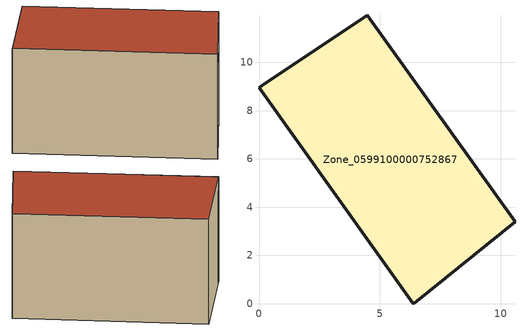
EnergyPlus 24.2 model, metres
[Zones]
Zone_0599100000752867
 floor ground (C_G): 0.12,9.03 4.48,11.94 10.6,3.39 6.53,0.1 6.39,0 0,8.94 z0
 wall outside (C_F): 4.48,11.94 0.12,9.03 0,8.94 6.39,0 6.53,0.1 10.6,3.39 4.48,11.94 z0:6.17
 roof outside (C_R): 6.39,0 6.53,0.1 10.6,3.39 4.48,11.94 0.12,9.03 0,8.94 z6.17
[BUILDING]
Pand.0599100000752867: North Axis=0; Terrain=City; Loads Convergence Tolerance Value=0.04; Temperature Convergence Tolerance Value=0.4; Solar Distribution=FullExterior; Maximum Number of Warmup Days=25; Minimum Number of Warmup Days=1
[Site:Location]
Rotterdam.The.Hague.AP_ZH_NLD Design_Conditions: Latitude=51.96; Longitude=4.45; Time Zone=1; Elevation=-4.5
[SITE:GROUNDTEMPERATURE:BUILDINGSURFACE]
18, 18, 18, 18, 18, 18, 18, 18, 18, 18, 18, 18
[MATERIAL] Thermal Absorptance=0.9; Solar Absorptance=0.7; Visible Absorptance=0.7
Name | Roughness | Thickness | Conductivity | Density | Specific Heat
G.TI.2006-2014 | MediumSmooth | 0.15 | 0.06 | 540 | 1210
F.TI.2006-2014 | Rough | 0.3 | 0.12 | 1920 | 840
R.TI.2006-2014 | MediumRough | 0.2 | 0.08 | 1500 | 1000
[CONSTRUCTION]
C_G: G.TI.2006-2014
C_F: F.TI.2006-2014
C_R: R.TI.2006-2014
[ZONE]
Zone_0599100000752867: Type=1; Multiplier=1; Ceiling Height=Autocalculate; Volume=Autocalculate; Floor Area=autocalculate; Part of Total Floor Area=Yes
[ZONEINFILTRATION:DESIGNFLOWRATE]
Infil_Zone_0599100000752867: Zone or ZoneList or Space or SpaceList=Zone_0599100000752867; Schedule=AlwaysOn; Design Flow Rate Calculation Method=Flow/Area; Flow Rate per Floor Area=0.0015; Constant Term Coefficient=1; Temperature Term Coefficient=0; Velocity Term Coefficient=0; Velocity Squared Term Coefficient=0
[HVACTEMPLATE:ZONE:IDEALLOADSAIRSYSTEM]
Zone_0599100000752867: Maximum Heating Supply Air Temperature=50; Minimum Cooling Supply Air Temperature=13; Maximum Heating Supply Air Humidity Ratio=0.0156; Minimum Cooling Supply Air Humidity Ratio=0.0077; Heating Limit=NoLimit; Cooling Limit=NoLimit; Dehumidification Control Type=ConstantSensibleHeatRatio; Cooling Sensible Heat Ratio=0.7; Dehumidification Setpoint=60; Humidification Control Type=None; Humidification Setpoint=30; Outdoor Air Method=None; Outdoor Air Flow Rate per Person=0.00944; Outdoor Air Flow Rate per Zone Floor Area=0; Outdoor Air Flow Rate per Zone=0; Demand Controlled Ventilation Type=None; Outdoor Air Economizer Type=NoEconomizer; Heat Recovery Type=None; Sensible Heat Recovery Effectiveness=0.7; Latent Heat Recovery Effectiveness=0.65
[ZONECONTROL:THERMOSTAT]
ThermostatControl_Zone_0599100000752867: Zone or ZoneList=Zone_0599100000752867; Control Type Schedule=DualSetpointControlType; Control 1=Thermostat_Zone_0599100000752867; Temperature Difference Between Cutout And Setpoint=0
[THERMOSTATSETPOINT:DUALSETPOINT]
Thermostat_Zone_0599100000752867: Heating Setpoint Temperature Schedule=HeatingSetpoint_Zone_0599100000752867; Cooling Setpoint Temperature Schedule=CoolingSetpoint_Zone_0599100000752867
[SCHEDULE:COMPACT]
HeatingSetpoint_Zone_0599100000752867: Through: 12/31, For: AllDays, Until: 24:00, 21
CoolingSetpoint_Zone_0599100000752867: Through: 12/31, For: AllDays, Until: 24:00, 24
DualSetpointControlType: Through: 12/31, For: AllDays, Until: 24:00, 4
AlwaysOn: Through: 12/31, For: AllDays, Until: 24:00, 1
